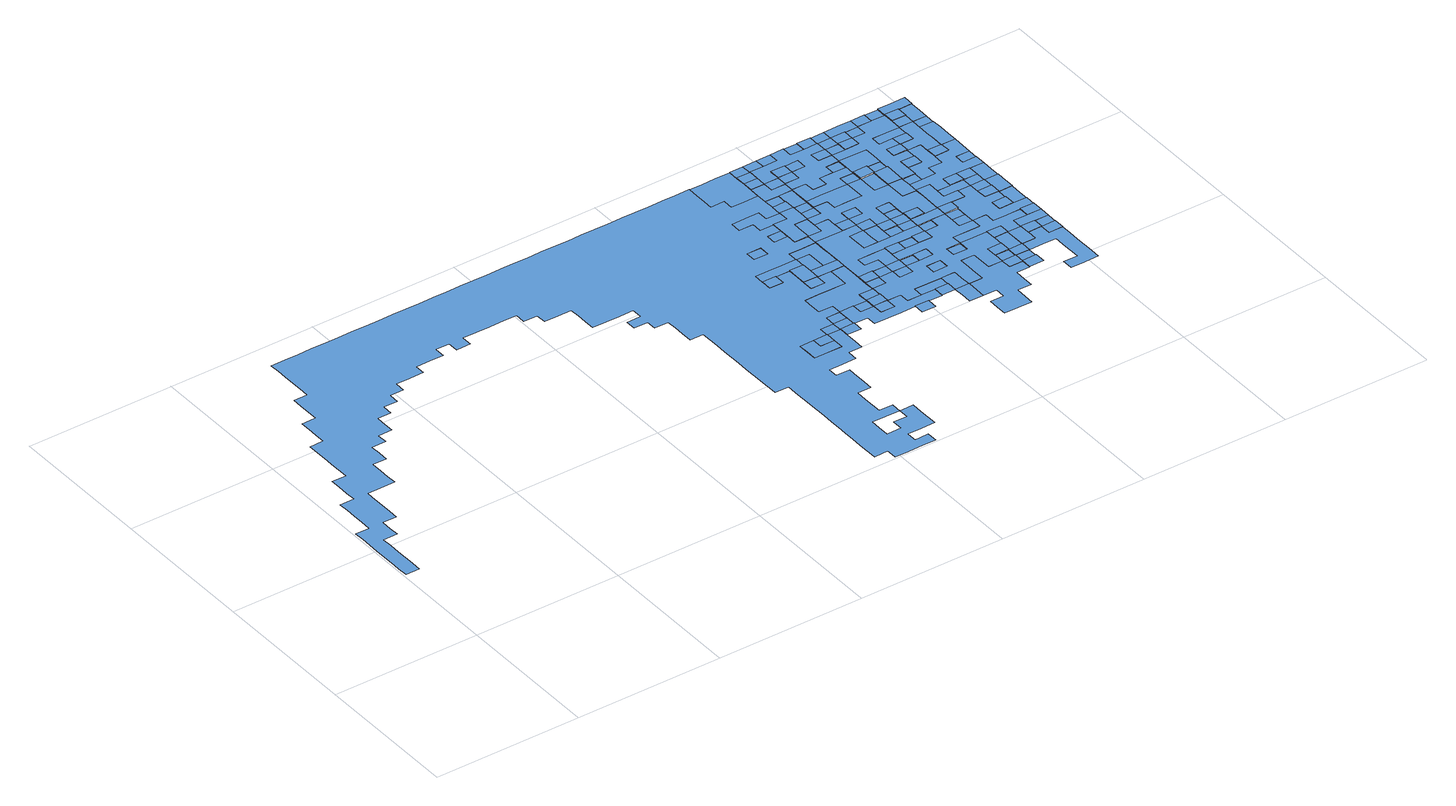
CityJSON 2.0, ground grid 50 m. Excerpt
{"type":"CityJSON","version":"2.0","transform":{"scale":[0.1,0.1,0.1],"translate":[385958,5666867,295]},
"CityObjects":{
"waterbody1":{"type":"WaterBody","attributes":{"Height":"295.1"},"geometry":[{"type":"MultiSurface","lod":"1","boundaries":[[[0,1,2,3,4,5,6,7,8,9,10,11,12,13,14,15,16,17,18,19,20,21,22,23,24,25,26,27,28,29,30,31,32,33,34,35,36,37,38,39,40,41,42,43,44,45,46,47,48,49,50,51,52,53,54,55,56,57,58,59,60,61,62,63,64,65,66,67,68,69,70,71,72,73,74,75,76,77,78,79,80,81,82,83,84,85,86,87,88,89,90,91,92,93,94,95,96,97,98,99,100,101,102,103,104,105,106,107,108,109,110,111,112,113,114,115,116,117,118,119,120,121,122,123,124,125,126,127,128,129,130,131,132,133,134,135,136,137,138,139,140,141,142,143,144,145,146,147,148,149,150,151,152,153,154,155,156,157,158,159,160,161,162,163,164,165,166,167,168,169,170,171,172,173,174,175,176,177,178,179,180,181,182,183,184,185,186,187,188,189,190,191,192,193,194,195,196,197,198,199,200,201,202,203,204,205,206,207,208,209,210,211,212,213,214,215,216,217,218,219,220,221,222,223,224,225,226,227,228,229,230,231,232,233,234,235,236,237,238,239,240,241,242,243,244,245],[246,247,248,249],[250,251,252,253,254,255,256,226],[257,258,259,260,261,262,245,263]]]}]},
"waterbody2":{"type":"WaterBody","attributes":{"Height":"295.2"},"geometry":[{"type":"MultiSurface","lod":"1","boundaries":[[[264,265,266,267,268,269,270,271]]]}]},
"waterbody3":{"type":"WaterBody","attributes":{"Height":"295.3"},"geometry":[{"type":"MultiSurface","lod":"1","boundaries":[[[272,273,274,275]]]}]},
"waterbody4":{"type":"WaterBody","attributes":{"Height":"295.0"},"geometry":[{"type":"MultiSurface","lod":"1","boundaries":[[[276,277,278,279]]]}]},
"waterbody5":{"type":"WaterBody","attributes":{"Height":"295.4"},"geometry":[{"type":"MultiSurface","lod":"1","boundaries":[[[280,281,282,283]]]}]},
"waterbody6":{"type":"WaterBody","attributes":{"Height":"295.1"},"geometry":[{"type":"MultiSurface","lod":"1","boundaries":[[[284,285,1,244]]]}]},
"waterbody7":{"type":"WaterBody","attributes":{"Height":"295.0"},"geometry":[{"type":"MultiSurface","lod":"1","boundaries":[[[286,287,279,288]]]}]},
"waterbody8":{"type":"WaterBody","attributes":{"Height":"295.3"},"geometry":[{"type":"MultiSurface","lod":"1","boundaries":[[[289,290,291,292]]]}]},
"waterbody9":{"type":"WaterBody","attributes":{"Height":"295.2"},"geometry":[{"type":"MultiSurface","lod":"1","boundaries":[[[293,294,295,296,297,298,299,300]]]}]},
"waterbody10":{"type":"WaterBody","attributes":{"Height":"295.1"},"geometry":[{"type":"MultiSurface","lod":"1","boundaries":[[[301,302,303,304]]]}]},
"waterbody11":{"type":"WaterBody","attributes":{"Height":"295.2"},"geometry":[{"type":"MultiSurface","lod":"1","boundaries":[[[305,306,307,308]]]}]},
"waterbody12":{"type":"WaterBody","attributes":{"Height":"295.0"},"geometry":[{"type":"MultiSurface","lod":"1","boundaries":[[[309,310,286,311,312,313,314,315,316,317,318,319,320,321,322,323,324,325]]]}]},
"waterbody13":{"type":"WaterBody","attributes":{"Height":"295.0"},"geometry":[{"type":"MultiSurface","lod":"1","boundaries":[[[326,327,328,329]]]}]},
"waterbody14":{"type":"WaterBody","attributes":{"Height":"295.4"},"geometry":[{"type":"MultiSurface","lod":"1","boundaries":[[[330,331,332,333,334,335]]]}]},
"waterbody15":{"type":"WaterBody","attributes":{"Height":"295.3"},"geometry":[{"type":"MultiSurface","lod":"1","boundaries":[[[336,337,338,339]]]}]},
"waterbody16":{"type":"WaterBody","attributes":{"Height":"295.4"},"geometry":[{"type":"MultiSurface","lod":"1","boundaries":[[[340,341,342,343]]]}]},
"waterbody17":{"type":"WaterBody","attributes":{"Height":"295.2"},"geometry":[{"type":"MultiSurface","lod":"1","boundaries":[[[344,345,346,347]]]}]},
"waterbody18":{"type":"WaterBody","attributes":{"Height":"295.2"},"geometry":[{"type":"MultiSurface","lod":"1","boundaries":[[[348,349,350,351,352,353,354,355,356,357,358,359,360,361,362,363,364,365,366,367]]]}]},
"waterbody19":{"type":"WaterBody","attributes":{"Height":"295.1"},"geometry":[{"type":"MultiSurface","lod":"1","boundaries":[[[368,369,370,371,26,372]]]}]},
"waterbody20":{"type":"WaterBody","attributes":{"Height":"295.2"},"geometry":[{"type":"MultiSurface","lod":"1","boundaries":[[[373,374,375,376,305,377]]]}]},
"waterbody21":{"type":"WaterBody","attributes":{"Height":"295.0"},"geometry":[{"type":"MultiSurface","lod":"1","boundaries":[[[378,379,380,381,382,383,384,385,386,387]]]}]},
"waterbody22":{"type":"WaterBody","attributes":{"Height":"295.4"},"geometry":[{"type":"MultiSurface","lod":"1","boundaries":[[[388,389,390,391]]]}]},
"waterbody23":{"type":"WaterBody","attributes":{"Height":"295.2"},"geometry":[{"type":"MultiSurface","lod":"1","boundaries":[[[392,393,394,344]]]}]},
"waterbody24":{"type":"WaterBody","attributes":{"Height":"295.0"},"geometry":[{"type":"MultiSurface","lod":"1","boundaries":[[[395,396,397,398]]]}]},
"waterbody25":{"type":"WaterBody","attributes":{"Height":"295.4"},"geometry":[{"type":"MultiSurface","lod":"1","boundaries":[[[399,400,401,402]]]}]},
"waterbody26":{"type":"WaterBody","attributes":{"Height":"295.2"},"geometry":[{"type":"MultiSurface","lod":"1","boundaries":[[[403,404,405,406,407,408,409,410,411,412]]]}]},
"waterbody27":{"type":"WaterBody","attributes":{"Height":"295.2"},"geometry":[{"type":"MultiSurface","lod":"1","boundaries":[[[413,414,415,393]]]}]},
"waterbody28":{"type":"WaterBody","attributes":{"Height":"295.3"},"geometry":[{"type":"MultiSurface","lod":"1","boundaries":[[[416,417,418,419,420,421,422,423,424,425,426,427]]]}]},
"waterbody29":{"type":"WaterBody","attributes":{"Height":"295.1"},"geometry":[{"type":"MultiSurface","lod":"1","boundaries":[[[428,429,430,431,432,433]]]}]},
"waterbody30":{"type":"WaterBody","attributes":{"Height":"295.0"},"geometry":[{"type":"MultiSurface","lod":"1","boundaries":[[[434,435,436,437,438,439,440,441,442,443,444,445,446,447]]]}]},
"waterbody31":{"type":"WaterBody","attributes":{"Height":"295.2"},"geometry":[{"type":"MultiSurface","lod":"1","boundaries":[[[448,449,413,450]]]}]},
"waterbody32":{"type":"WaterBody","attributes":{"Height":"295.2"},"geometry":[{"type":"MultiSurface","lod":"1","boundaries":[[[414,451,452,453,454,455,456,457]]]}]},
"waterbody33":{"type":"WaterBody","attributes":{"Height":"295.1"},"geometry":[{"type":"MultiSurface","lod":"1","boundaries":[[[458,459,460,461,462,30]]]}]},
"waterbody34":{"type":"WaterBody","attributes":{"Height":"295.3"},"geometry":[{"type":"MultiSurface","lod":"1","boundaries":[[[463,464,465,466]]]}]},
"waterbody35":{"type":"WaterBody","attributes":{"Height":"295.3"},"geometry":[{"type":"MultiSurface","lod":"1","boundaries":[[[467,468,469,470]]]}]},
"waterbody36":{"type":"WaterBody","attributes":{"Height":"295.2"},"geometry":[{"type":"MultiSurface","lod":"1","boundaries":[[[471,472,473,474,475,476,477,478]]]}]},
"waterbody37":{"type":"WaterBody","attributes":{"Height":"295.3"},"geometry":[{"type":"MultiSurface","lod":"1","boundaries":[[[479,480,481,482,483,463]]]}]},
"waterbody38":{"type":"WaterBody","attributes":{"Height":"295.2"},"geometry":[{"type":"MultiSurface","lod":"1","boundaries":[[[484,485,486,406]]]}]},
"waterbody39":{"type":"WaterBody","attributes":{"Height":"295.0"},"geometry":[{"type":"MultiSurface","lod":"1","boundaries":[[[487,488,489,490]]]}]},
"waterbody40":{"type":"WaterBody","attributes":{"Height":"295.4"},"geometry":[{"type":"MultiSurface","lod":"1","boundaries":[[[491,492,493,494,495,496]]]}]},
"waterbody41":{"type":"WaterBody","attributes":{"Height":"295.0"},"geometry":[{"type":"MultiSurface","lod":"1","boundaries":[[[497,498,499,500]]]}]},
"waterbody42":{"type":"WaterBody","attributes":{"Height":"295.2"},"geometry":[{"type":"MultiSurface","lod":"1","boundaries":[[[501,502,503,504,505,506]]]}]},
"waterbody43":{"type":"WaterBody","attributes":{"Height":"295.1"},"geometry":[{"type":"MultiSurface","lod":"1","boundaries":[[[507,508,509,460]]]}]},
"waterbody44":{"type":"WaterBody","attributes":{"Height":"295.3"},"geometry":[{"type":"MultiSurface","lod":"1","boundaries":[[[510,511,512,513,514,515,516,517,518,519,467,520,521,522,523,524,525,526,527,528,529,530,531,532,533,534,535,536]]]}]},
"waterbody45":{"type":"WaterBody","attributes":{"Height":"295.0"},"geometry":[{"type":"MultiSurface","lod":"1","boundaries":[[[537,538,539,540]]]}]},
"waterbody46":{"type":"WaterBody","attributes":{"Height":"295.4"},"geometry":[{"type":"MultiSurface","lod":"1","boundaries":[[[541,542,543,544]]]}]},
"waterbody47":{"type":"WaterBody","attributes":{"Height":"295.3"},"geometry":[{"type":"MultiSurface","lod":"1","boundaries":[[[545,546,547,548]]]}]},
"waterbody48":{"type":"WaterBody","attributes":{"Height":"295.4"},"geometry":[{"type":"MultiSurface","lod":"1","boundaries":[[[549,550,551,552]]]}]},
"waterbody49":{"type":"WaterBody","attributes":{"Height":"295.2"},"geometry":[{"type":"MultiSurface","lod":"1","boundaries":[[[553,554,555,556]]]}]},
"waterbody50":{"type":"WaterBody","attributes":{"Height":"295.2"},"geometry":[{"type":"MultiSurface","lod":"1","boundaries":[[[557,558,559,560,561,562,563,564]]]}]},
"waterbody51":{"type":"WaterBody","attributes":{"Height":"295.2"},"geometry":[{"type":"MultiSurface","lod":"1","boundaries":[[[565,566,567,568]]]}]},
"waterbody52":{"type":"WaterBody","attributes":{"Height":"295.1"},"geometry":[{"type":"MultiSurface","lod":"1","boundaries":[[[569,570,571,572,573,574]]]}]},
"waterbody53":{"type":"WaterBody","attributes":{"Height":"295.3"},"geometry":[{"type":"MultiSurface","lod":"1","boundaries":[[[575,576,577,578,579,580,581,582,583,527,584,585,586,587,470,588,589,590,591,469,592,593,468,594,595,596,597,339,598,599,600,601,602,603,604,605,483,606,607,608,609,610,611,612,613,614,615,616,617,618,619,620],[621,622,623,624],[625,626,627,620]]]}]},
"waterbody54":{"type":"WaterBody","attributes":{"Height":"295.1"},"geometry":[{"type":"MultiSurface","lod":"1","boundaries":[[[628,629,630,631]]]}]},
"waterbody55":{"type":"WaterBody","attributes":{"Height":"295.2"},"geometry":[{"type":"MultiSurface","lod":"1","boundaries":[[[632,633,634,635,636,637]]]}]},
"waterbody56":{"type":"WaterBody","attributes":{"Height":"295.2"},"geometry":[{"type":"MultiSurface","lod":"1","boundaries":[[[638,639,640,641]]]}]},
"waterbody57":{"type":"WaterBody","attributes":{"Height":"295.3"},"geometry":[{"type":"MultiSurface","lod":"1","boundaries":[[[642,643,545,644]]]}]},
"waterbody58":{"type":"WaterBody","attributes":{"Height":"295.4"},"geometry":[{"type":"MultiSurface","lod":"1","boundaries":[[[645,646,552,494]]]}]},
"waterbody59":{"type":"WaterBody","attributes":{"Height":"295.2"},"geometry":[{"type":"MultiSurface","lod":"1","boundaries":[[[647,648,649,650]]]}]},
"waterbody60":{"type":"WaterBody","attributes":{"Height":"295.4"},"geometry":[{"type":"MultiSurface","lod":"1","boundaries":[[[651,652,653,549]]]}]},
"waterbody61":{"type":"WaterBody","attributes":{"Height":"295.1"},"geometry":[{"type":"MultiSurface","lod":"1","boundaries":[[[654,655,656,657]]]}]},
"waterbody62":{"type":"WaterBody","attributes":{"Height":"295.2"},"geometry":[{"type":"MultiSurface","lod":"1","boundaries":[[[658,659,660,568]]]}]},
"waterbody63":{"type":"WaterBody","attributes":{"Height":"295.2"},"geometry":[{"type":"MultiSurface","lod":"1","boundaries":[[[661,662,663,664,665,666,667,668,669,670,671,672,673,674,675,676,677,678,679,680,681,682,683,501,684,685]]]}]},
"waterbody64":{"type":"WaterBody","attributes":{"Height":"295.4"},"geometry":[{"type":"MultiSurface","lod":"1","boundaries":[[[686,687,645,688]]]}]},
"waterbody65":{"type":"WaterBody","attributes":{"Height":"295.5"},"geometry":[{"type":"MultiSurface","lod":"1","boundaries":[[[689,690,691,692]]]}]},
"waterbody66":{"type":"WaterBody","attributes":{"Height":"295.4"},"geometry":[{"type":"MultiSurface","lod":"1","boundaries":[[[693,694,695,696,697,698,699,700,701,702]]]}]},
"waterbody67":{"type":"WaterBody","attributes":{"Height":"295.4"},"geometry":[{"type":"MultiSurface","lod":"1","boundaries":[[[703,704,705,706]]]}]},
"waterbody68":{"type":"WaterBody","attributes":{"Height":"295.6"},"geometry":[{"type":"MultiSurface","lod":"1","boundaries":[[[707,708,709,710]]]}]},
"waterbody69":{"type":"WaterBody","attributes":{"Height":"295.3"},"geometry":[{"type":"MultiSurface","lod":"1","boundaries":[[[711,712,713,714,715,716,717,718,719,720,721,722,723,724,725,726,727,728,729,730,427,731,732,733,734,536,735,736,737,738,739,740,741,742],[743,744,745,734]]]}]},
"waterbody70":{"type":"WaterBody","attributes":{"Height":"295.1"},"geometry":[{"type":"MultiSurface","lod":"1","boundaries":[[[746,747,748,749]]]}]},
"waterbody71":{"type":"WaterBody","attributes":{"Height":"295.2"},"geometry":[{"type":"MultiSurface","lod":"1","boundaries":[[[750,751,752,753]]]}]},
"waterbody72":{"type":"WaterBody","attributes":{"Height":"295.3"},"geometry":[{"type":"MultiSurface","lod":"1","boundaries":[[[754,755,756,757]]]}]},
"waterbody73":{"type":"WaterBody","attributes":{"Height":"295.3"},"geometry":[{"type":"MultiSurface","lod":"1","boundaries":[[[737,758,759,742]]]}]},
"waterbody74":{"type":"WaterBody","attributes":{"Height":"295.3"},"geometry":[{"type":"MultiSurface","lod":"1","boundaries":[[[760,761,762,763,764,765,766,767,768,769,770,771,772,723]]]}]},
"waterbody75":{"type":"WaterBody","attributes":{"Height":"295.1"},"geometry":[{"type":"MultiSurface","lod":"1","boundaries":[[[773,774,775,776]]]}]},
"waterbody76":{"type":"WaterBody","attributes":{"Height":"295.4"},"geometry":[{"type":"MultiSurface","lod":"1","boundaries":[[[777,778,779,780,781,782,783,784,785,786,787,788,789,790,791,792,793,794,795,796,797,798,799,800,801,802,803,804,805,806]]]}]},
"waterbody77":{"type":"WaterBody","attributes":{"Height":"295.5"},"geometry":[{"type":"MultiSurface","lod":"1","boundaries":[[[807,808,809,692]]]}]},
"waterbody78":{"type":"WaterBody","attributes":{"Height":"295.2"},"geometry":[{"type":"MultiSurface","lod":"1","boundaries":[[[810,811,812,813]]]}]},
"waterbody79":{"type":"WaterBody","attributes":{"Height":"295.0"},"geometry":[{"type":"MultiSurface","lod":"1","boundaries":[[[814,815,816,817]]]}]},
"waterbody80":{"type":"WaterBody","attributes":{"Height":"295.3"},"geometry":[{"type":"MultiSurface","lod":"1","boundaries":[[[613,818,819,820]]]}]},
"waterbody81":{"type":"WaterBody","attributes":{"Height":"295.6"},"geometry":[{"type":"MultiSurface","lod":"1","boundaries":[[[821,822,823,824]]]}]},
"waterbody82":{"type":"WaterBody","attributes":{"Height":"295.1"},"geometry":[{"type":"MultiSurface","lod":"1","boundaries":[[[825,826,827,828]]]}]},
"waterbody83":{"type":"WaterBody","attributes":{"Height":"295.4"},"geometry":[{"type":"MultiSurface","lod":"1","boundaries":[[[829,830,831,832]]]}]},
"waterbody84":{"type":"WaterBody","attributes":{"Height":"295.4"},"geometry":[{"type":"MultiSurface","lod":"1","boundaries":[[[833,834,835,836,837,838]]]}]},
"waterbody85":{"type":"WaterBody","attributes":{"Height":"295.2"},"geometry":[{"type":"MultiSurface","lod":"1","boundaries":[[[839,840,841,842]]]}]},
"waterbody86":{"type":"WaterBody","attributes":{"Height":"295.5"},"geometry":[{"type":"MultiSurface","lod":"1","boundaries":[[[843,844,845,846]]]}]},
"waterbody87":{"type":"WaterBody","attributes":{"Height":"295.2"},"geometry":[{"type":"MultiSurface","lod":"1","boundaries":[[[847,674,848,849]]]}]},
"waterbody88":{"type":"WaterBody","attributes":{"Height":"295.2"},"geometry":[{"type":"MultiSurface","lod":"1","boundaries":[[[850,851,852,853]]]}]},
"waterbody89":{"type":"WaterBody","attributes":{"Height":"295.1"},"geometry":[{"type":"MultiSurface","lod":"1","boundaries":[[[854,855,856,857]]]}]},
"waterbody90":{"type":"WaterBody","attributes":{"Height":"295.3"},"geometry":[{"type":"MultiSurface","lod":"1","boundaries":[[[858,859,820,860]]]}]},
"waterbody91":{"type":"WaterBody","attributes":{"Height":"295.2"},"geometry":[{"type":"MultiSurface","lod":"1","boundaries":[[[839,861,862,863,864,865]]]}]},
"waterbody92":{"type":"WaterBody","attributes":{"Height":"295.2"},"geometry":[{"type":"MultiSurface","lod":"1","boundaries":[[[866,867,868,869]]]}]},
"waterbody93":{"type":"WaterBody","attributes":{"Height":"295.2"},"geometry":[{"type":"MultiSurface","lod":"1","boundaries":[[[870,871,872,873,874,875]]]}]},
"waterbody94":{"type":"WaterBody","attributes":{"Height":"295.5"},"geometry":[{"type":"MultiSurface","lod":"1","boundaries":[[[876,877,878,879]]]}]},
"waterbody95":{"type":"WaterBody","attributes":{"Height":"295.7"},"geometry":[{"type":"MultiSurface","lod":"1","boundaries":[[[880,881,882,883]]]}]},
"waterbody96":{"type":"WaterBody","attributes":{"Height":"295.1"},"geometry":[{"type":"MultiSurface","lod":"1","boundaries":[[[884,885,886,887]]]}]},
"waterbody97":{"type":"WaterBody","attributes":{"Height":"295.4"},"geometry":[{"type":"MultiSurface","lod":"1","boundaries":[[[888,889,890,891]]]}]},
"waterbody98":{"type":"WaterBody","attributes":{"Height":"295.4"},"geometry":[{"type":"MultiSurface","lod":"1","boundaries":[[[892,893,894,895,896,897]]]}]},
"waterbody99":{"type":"WaterBody","attributes":{"Height":"295.6"},"geometry":[{"type":"MultiSurface","lod":"1","boundaries":[[[898,899,900,901]]]}]},
"waterbody100":{"type":"WaterBody","attributes":{"Height":"295.3"},"geometry":[{"type":"MultiSurface","lod":"1","boundaries":[[[902,903,904,905]]]}]},
"waterbody101":{"type":"WaterBody","attributes":{"Height":"295.2"},"geometry":[{"type":"MultiSurface","lod":"1","boundaries":[[[906,907,908,909,910,911,912,871,913,914,915,916,917,918,919,866]]]}]},
"waterbody102":{"type":"WaterBody","attributes":{"Height":"295.6"},"geometry":[{"type":"MultiSurface","lod":"1","boundaries":[[[920,921,922,923,924,925]]]}]},
"waterbody103":{"type":"WaterBody","attributes":{"Height":"295.3"},"geometry":[{"type":"MultiSurface","lod":"1","boundaries":[[[926,927,928,929,930,858]]]}]},
"waterbody104":{"type":"WaterBody","attributes":{"Height":"295.4"},"geometry":[{"type":"MultiSurface","lod":"1","boundaries":[[[931,932,933,934,935,936,777,937]]]}]},
"waterbody105":{"type":"WaterBody","attributes":{"Height":"295.2"},"geometry":[{"type":"MultiSurface","lod":"1","boundaries":[[[938,939,940,941]]]}]},
"waterbody106":{"type":"WaterBody","attributes":{"Height":"295.2"},"geometry":[{"type":"MultiSurface","lod":"1","boundaries":[[[942,943,944,865]]]}]},
"waterbody107":{"type":"WaterBody","attributes":{"Height":"295.3"},"geometry":[{"type":"MultiSurface","lod":"1","boundaries":[[[902,945,946,947]]]}]},
"waterbody108":{"type":"WaterBody","attributes":{"Height":"295.2"},"geometry":[{"type":"MultiSurface","lod":"1","boundaries":[[[948,949,950,951,952,953,954,955,956,957,958,959,960,961,962,963,964,965,875,849]]]}]},
"waterbody109":{"type":"WaterBody","attributes":{"Height":"295.5"},"geometry":[{"type":"MultiSurface","lod":"1","boundaries":[[[966,967,968,969,970,971,972,973,974,975]]]}]},
"waterbody110":{"type":"WaterBody","attributes":{"Height":"295.2"},"geometry":[{"type":"MultiSurface","lod":"1","boundaries":[[[976,977,978,979]]]}]},
"waterbody111":{"type":"WaterBody","attributes":{"Height":"295.1"},"geometry":[{"type":"MultiSurface","lod":"1","boundaries":[[[980,981,982,983]]]}]},
"waterbody112":{"type":"WaterBody","attributes":{"Height":"295.5"},"geometry":[{"type":"MultiSurface","lod":"1","boundaries":[[[984,985,986,987]]]}]},
"waterbody113":{"type":"WaterBody","attributes":{"Height":"295.4"},"geometry":[{"type":"MultiSurface","lod":"1","boundaries":[[[988,989,990,991]]]}]},
"waterbody114":{"type":"WaterBody","attributes":{"Height":"295.4"},"geometry":[{"type":"MultiSurface","lod":"1","boundaries":[[[992,993,994,995]]]}]},
"waterbody115":{"type":"WaterBody","attributes":{"Height":"295.2"},"geometry":[{"type":"MultiSurface","lod":"1","boundaries":[[[996,997,998,999,1000,1001]]]}]},
"waterbody116":{"type":"WaterBody","attributes":{"Height":"295.3"},"geometry":[{"type":"MultiSurface","lod":"1","boundaries":[[[1002,1003,1004,1005,1006,1007,1008,1009,1010,1011,1012,1013,1014,1015,1016,1017,1018,1019,1020,1021,1022,1023,1024,1025,1026,1027,1028,1029,1030,1031]]]}]},
"waterbody117":{"type":"WaterBody","attributes":{"Height":"295.3"},"geometry":[{"type":"MultiSurface","lod":"1","boundaries":[[[1032,1033,1034,1035,1036,1037,1038,1039,578,1040,1041,1042,1043,1044,1045,1046,1047,1048,1049,1050]]]}]},
"waterbody118":{"type":"WaterBody","attributes":{"Height":"295.3"},"geometry":[{"type":"MultiSurface","lod":"1","boundaries":[[[1051,1052,1053,1054,928,1055]]]}]},
"waterbody119":{"type":"WaterBody","attributes":{"Height":"295.3"},"geometry":[{"type":"MultiSurface","lod":"1","boundaries":[[[1056,1057,1058,1059]]]}]},
"waterbody120":{"type":"WaterBody","attributes":{"Height":"295.4"},"geometry":[{"type":"MultiSurface","lod":"1","boundaries":[[[1060,1061,1062,1063]]]}]},
"waterbody121":{"type":"WaterBody","attributes":{"Height":"295.5"},"geometry":[{"type":"MultiSurface","lod":"1","boundaries":[[[1064,1065,1066,1067]]]}]},
"waterbody122":{"type":"WaterBody","attributes":{"Height":"295.3"},"geometry":[{"type":"MultiSurface","lod":"1","boundaries":[[[1068,1069,1070,947,1071,1005]]]}]},
"waterbody123":{"type":"WaterBody","attributes":{"Height":"295.5"},"geometry":[{"type":"MultiSurface","lod":"1","boundaries":[[[1072,1073,1074,1075]]]}]},
"waterbody124":{"type":"WaterBody","attributes":{"Height":"295.2"},"geometry":[{"type":"MultiSurface","lod":"1","boundaries":[[[1076,1077,1078,963]]]}]},
"waterbody125":{"type":"WaterBody","attributes":{"Height":"295.2"},"geometry":[{"type":"MultiSurface","lod":"1","boundaries":[[[1079,1080,1081,1082]]]}]},
"waterbody126":{"type":"WaterBody","attributes":{"Height":"295.2"},"geometry":[{"type":"MultiSurface","lod":"1","boundaries":[[[1083,1084,1085,1086,1087,1088,1089,1090,1091,1092,1093,1094]]]}]},
"waterbody127":{"type":"WaterBody","attributes":{"Height":"295.5"},"geometry":[{"type":"MultiSurface","lod":"1","boundaries":[[[1095,1096,1097,1098]]]}]},
"waterbody128":{"type":"WaterBody","attributes":{"Height":"295.5"},"geometry":[{"type":"MultiSurface","lod":"1","boundaries":[[[1099,1100,1101,1102]]]}]},
"waterbody129":{"type":"WaterBody","attributes":{"Height":"295.3"},"geometry":[{"type":"MultiSurface","lod":"1","boundaries":[[[1103,1104,1105,1106,1107,1108,1109,1110,1111,1112,1113,1114,1115,1116,1117,1118,1119,1120,1121,1122,1123,716]]]}]},
"waterbody130":{"type":"WaterBody","attributes":{"Height":"295.4"},"geometry":[{"type":"MultiSurface","lod":"1","boundaries":[[[1124,1125,1126,1127]]]}]},
"waterbody131":{"type":"WaterBody","attributes":{"Height":"295.4"},"geometry":[{"type":"MultiSurface","lod":"1","boundaries":[[[1128,1129,1130,1131]]]}]},
"waterbody132":{"type":"WaterBody","attributes":{"Height":"295.3"},"geometry":[{"type":"MultiSurface","lod":"1","boundaries":[[[1132,1133,1134,1034]]]}]},
"waterbody133":{"type":"WaterBody","attributes":{"Height":"295.4"},"geometry":[{"type":"MultiSurface","lod":"1","boundaries":[[[1135,1136,1137,1138]]]}]},
"waterbody134":{"type":"WaterBody","attributes":{"Height":"295.2"},"geometry":[{"type":"MultiSurface","lod":"1","boundaries":[[[1139,1140,1141,1142,1143,1144]]]}]},
"waterbody135":{"type":"WaterBody","attributes":{"Height":"295.2"},"geometry":[{"type":"MultiSurface","lod":"1","boundaries":[[[1145,1146,1147,1148,1149,1150]]]}]},
"waterbody136":{"type":"WaterBody","attributes":{"Height":"295.4"},"geometry":[{"type":"MultiSurface","lod":"1","boundaries":[[[1151,1152,1153,1154]]]}]},
"waterbody137":{"type":"WaterBody","attributes":{"Height":"295.3"},"geometry":[{"type":"MultiSurface","lod":"1","boundaries":[[[1155,1156,1157,1132,1158,1050]]]}]},
"waterbody138":{"type":"WaterBody","attributes":{"Height":"295.4"},"geometry":[{"type":"MultiSurface","lod":"1","boundaries":[[[1159,1160,1161,1162]]]}]},
"waterbody139":{"type":"WaterBody","attributes":{"Height":"295.5"},"geometry":[{"type":"MultiSurface","lod":"1","boundaries":[[[1163,1164,1165,1166]]]}]},
"waterbody140":{"type":"WaterBody","attributes":{"Height":"295.2"},"geometry":[{"type":"MultiSurface","lod":"1","boundaries":[[[1167,1168,1169,1170,1171,1172]]]}]},
"waterbody141":{"type":"WaterBody","attributes":{"Height":"295.3"},"geometry":[{"type":"MultiSurface","lod":"1","boundaries":[[[1173,1174,1026,1023,1175,1176,1116,1177,1178,1179,1180,1031]]]}]},
"waterbody142":{"type":"WaterBody","attributes":{"Height":"295.2"},"geometry":[{"type":"MultiSurface","lod":"1","boundaries":[[[1181,1182,1183,1184]]]}]},
"waterbody143":{"type":"WaterBody","attributes":{"Height":"295.2"},"geometry":[{"type":"MultiSurface","lod":"1","boundaries":[[[1185,1186,1187,1188]]]}]},
"waterbody144":{"type":"WaterBody","attributes":{"Height":"295.4"},"geometry":[{"type":"MultiSurface","lod":"1","boundaries":[[[1189,1190,1191,1192]]]}]},
"waterbody145":{"type":"WaterBody","attributes":{"Height":"295.6"},"geometry":[{"type":"MultiSurface","lod":"1","boundaries":[[[1193,1194,1195,1196]]]}]},
"waterbody146":{"type":"WaterBody","attributes":{"Height":"295.4"},"geometry":[{"type":"MultiSurface","lod":"1","boundaries":[[[1197,1198,1199,1200,1201,1202,1203,1204]]]}]},
"waterbody147":{"type":"WaterBody","attributes":{"Height":"295.2"},"geometry":[{"type":"MultiSurface","lod":"1","boundaries":[[[1205,1206,1207,1208]]]}]},
"waterbody148":{"type":"WaterBody","attributes":{"Height":"295.5"},"geometry":[{"type":"MultiSurface","lod":"1","boundaries":[[[1209,1210,1211,1212,1213,1214]]]}]},
"waterbody149":{"type":"WaterBody","attributes":{"Height":"295.3"},"geometry":[{"type":"MultiSurface","lod":"1","boundaries":[[[1215,1216,1217,1218,1219,1180]]]}]}
},
"vertices":[
[1675,638,1],[1722,638,1],[1722,674,1],[1770,674,1],[1770,709,1],[1722,709,1],[1722,744,1],[1722,779,1],[1770,779,1],[1818,779,1],[1865,779,1],[1865,814,1],[1865,850,1],[1818,850,1],[1818,814,1],[1770,814,1],[1770,850,1],[1770,885,1],[1770,920,1],[1722,920,1],[1722,885,1],[1675,885,1],[1675,920,1],[1675,955,1],[1722,955,1],[1770,955,1],[1818,955,1],[1818,990,1],[1865,990,1],[1913,990,1],[1913,1026,1],[1865,1026,1],[1865,1061,1],[1818,1061,1],[1818,1096,1],[1865,1096,1],[1865,1131,1],[1818,1131,1],[1818,1166,1],[1770,1166,1],[1770,1202,1],[1818,1202,1],[1865,1202,1],[1865,1166,1],[1913,1166,1],[1913,1202,1],[1913,1237,1],[1913,1272,1],[1865,1272,1],[1818,1272,1],[1818,1307,1],[1770,1307,1],[1770,1342,1],[1770,1378,1],[1770,1413,1],[1722,1413,1],[1675,1413,1],[1627,1413,1],[1580,1413,1],[1532,1413,1],[1484,1413,1],[1437,1413,1],[1389,1413,1],[1342,1413,1],[1294,1413,1],[1246,1413,1],[1199,1413,1],[1151,1413,1],[1104,1413,1],[1056,1413,1],[1008,1413,1],[961,1413,1],[913,1413,1],[866,1413,1],[818,1413,1],[770,1413,1],[723,1413,1],[675,1413,1],[628,1413,1],[580,1413,1],[532,1413,1],[485,1413,1],[437,1413,1],[390,1413,1],[342,1413,1],[294,1413,1],[294,1378,1],[294,1342,1],[294,1307,1],[294,1272,1],[294,1237,1],[247,1237,1],[247,1202,1],[247,1166,1],[247,1131,1],[199,1131,1],[199,1096,1],[199,1061,1],[199,1026,1],[152,1026,1],[152,990,1],[152,955,1],[152,920,1],[152,885,1],[152,850,1],[104,850,1],[104,814,1],[104,779,1],[104,744,1],[56,744,1],[56,709,1],[56,674,1],[56,638,1],[56,603,1],[9,603,1],[9,568,1],[9,533,1],[9,498,1],[9,462,1],[9,427,1],[9,392,1],[9,357,1],[56,357,1],[56,392,1],[56,427,1],[56,462,1],[56,498,1],[56,533,1],[104,533,1],[104,568,1],[104,603,1],[152,603,1],[152,638,1],[152,674,1],[152,709,1],[152,744,1],[199,744,1],[247,744,1],[247,779,1],[247,814,1],[247,850,1],[294,850,1],[294,885,1],[294,920,1],[342,920,1],[342,955,1],[390,955,1],[390,990,1],[390,1026,1],[437,1026,1],[437,1061,1],[485,1061,1],[485,1096,1],[532,1096,1],[532,1131,1],[580,1131,1],[628,1131,1],[628,1166,1],[675,1166,1],[723,1166,1],[723,1202,1],[770,1202,1],[770,1166,1],[818,1166,1],[818,1202,1],[866,1202,1],[913,1202,1],[961,1202,1],[1008,1202,1],[1008,1166,1],[1056,1166,1],[1056,1131,1],[1104,1131,1],[1151,1131,1],[1151,1096,1],[1151,1061,1],[1151,1026,1],[1199,1026,1],[1246,1026,1],[1294,1026,1],[1294,990,1],[1246,990,1],[1246,955,1],[1294,955,1],[1294,920,1],[1342,920,1],[1342,885,1],[1342,850,1],[1342,814,1],[1389,814,1],[1389,779,1],[1389,744,1],[1389,709,1],[1389,674,1],[1389,638,1],[1389,603,1],[1389,568,1],[1389,533,1],[1389,498,1],[1389,462,1],[1437,462,1],[1437,427,1],[1437,392,1],[1437,357,1],[1437,322,1],[1437,286,1],[1437,251,1],[1437,216,1],[1437,181,1],[1437,146,1],[1437,110,1],[1437,75,1],[1437,40,1],[1484,40,1],[1484,5,1],[1532,5,1],[1580,5,1],[1627,5,1],[1627,40,1],[1580,40,1],[1580,75,1],[1627,75,1],[1675,75,1],[1675,110,1],[1675,146,1],[1675,181,1],[1627,181,1],[1627,216,1],[1580,216,1],[1580,251,1],[1580,286,1],[1580,322,1],[1627,322,1],[1627,357,1],[1627,392,1],[1627,427,1],[1580,427,1],[1580,462,1],[1627,462,1],[1675,462,1],[1675,498,1],[1722,498,1],[1722,533,1],[1722,568,1],[1722,603,1],[1675,603,1],[1770,1061,1],[1770,1026,1],[1722,1026,1],[1722,1061,1],[1627,146,1],[1580,146,1],[1580,110,1],[1532,110,1],[1532,146,1],[1532,181,1],[1580,181,1],[1675,533,1],[1627,533,1],[1580,533,1],[1580,568,1],[1580,603,1],[1627,603,1],[1675,568,1],
[1580,533,2],[1627,533,2],[1675,533,2],[1675,568,2],[1627,568,2],[1627,603,2],[1580,603,2],[1580,568,2],
[1675,568,3],[1675,603,3],[1627,603,3],[1627,568,3],
[1675,638,0],[1675,603,0],[1722,603,0],[1722,638,0],
[1770,568,4],[1770,603,4],[1722,603,4],[1722,568,4],
[1770,603,1],[1770,638,1],
[1770,674,0],[1722,674,0],[1770,638,0],
[1722,885,3],[1722,920,3],[1675,920,3],[1675,885,3],
[1770,920,2],[1818,920,2],[1818,955,2],[1770,955,2],[1722,955,2],[1675,955,2],[1675,920,2],[1722,920,2],
[1865,638,1],[1865,674,1],[1818,674,1],[1818,638,1],
[1818,850,2],[1770,850,2],[1770,814,2],[1818,814,2],
[1722,709,0],[1770,709,0],[1818,674,0],[1865,674,0],[1865,709,0],[1913,709,0],[1913,744,0],[1913,779,0],[1913,814,0],[1913,850,0],[1865,850,0],[1865,814,0],[1865,779,0],[1818,779,0],[1770,779,0],[1722,779,0],[1722,744,0],
[1770,1026,0],[1770,1061,0],[1722,1061,0],[1722,1026,0],
[1770,850,4],[1818,850,4],[1818,885,4],[1818,920,4],[1770,920,4],[1770,885,4],
[1865,638,3],[1865,603,3],[1913,603,3],[1913,638,3],
[1913,638,4],[1913,674,4],[1865,674,4],[1865,638,4],
[1913,709,2],[1865,709,2],[1865,674,2],[1913,674,2],
[2056,603,2],[2008,603,2],[1960,603,2],[1960,638,2],[1913,638,2],[1913,603,2],[1865,603,2],[1865,638,2],[1818,638,2],[1818,674,2],[1770,674,2],[1770,638,2],[1770,603,2],[1818,603,2],[1818,568,2],[1865,568,2],[1913,568,2],[1960,568,2],[2008,568,2],[2056,568,2],
[1818,885,1],[1865,885,1],[1865,920,1],[1865,955,1],[1818,920,1],
[1913,850,2],[1913,885,2],[1865,885,2],[1818,885,2],[1865,850,2],
[1865,885,0],[1913,885,0],[1913,920,0],[1913,955,0],[1913,990,0],[1865,990,0],[1818,990,0],[1818,955,0],[1865,955,0],[1865,920,0],
[2008,533,4],[2008,568,4],[1960,568,4],[1960,533,4],
[1960,709,2],[1960,744,2],[1913,744,2],
[1865,1061,0],[1865,1096,0],[1818,1096,0],[1818,1061,0],
[1960,744,4],[1960,779,4],[1913,779,4],[1913,744,4],
[1818,1131,2],[1865,1131,2],[1913,1131,2],[1913,1166,2],[1865,1166,2],[1865,1202,2],[1818,1202,2],[1770,1202,2],[1770,1166,2],[1818,1166,2],
[2008,744,2],[2008,779,2],[1960,779,2],
[1960,1131,3],[1960,1166,3],[1913,1166,3],[1913,1131,3],[1865,1131,3],[1865,1096,3],[1865,1061,3],[1865,1026,3],[1913,1026,3],[1913,1061,3],[1913,1096,3],[1960,1096,3],
[2103,603,1],[2103,638,1],[2056,638,1],[2008,638,1],[2008,603,1],[2056,603,1],
[1770,1342,0],[1770,1307,0],[1818,1307,0],[1818,1272,0],[1865,1272,0],[1913,1272,0],[1913,1307,0],[1913,1342,0],[1913,1378,0],[1913,1413,0],[1865,1413,0],[1818,1413,0],[1770,1413,0],[1770,1378,0],
[2056,709,2],[2056,744,2],[2008,709,2],
[2056,779,2],[2056,814,2],[2056,850,2],[2008,850,2],[1960,850,2],[1960,814,2],[2008,814,2],
[1960,1026,1],[1960,1061,1],[1960,1096,1],[1913,1096,1],[1913,1061,1],
[2103,568,3],[2103,603,3],[2056,603,3],[2056,568,3],
[2008,779,3],[2008,744,3],[2056,744,3],[2056,779,3],
[1913,1026,2],[1913,990,2],[1960,990,2],[2008,990,2],[2008,1026,2],[2008,1061,2],[1960,1061,2],[1960,1026,2],
[2103,533,3],[2103,498,3],[2151,498,3],[2151,533,3],[2151,568,3],
[1960,1166,2],[1960,1202,2],[1913,1202,2],
[1960,1202,0],[1960,1237,0],[1913,1237,0],[1913,1202,0],
[2008,885,4],[2056,885,4],[2056,920,4],[2056,955,4],[2008,955,4],[2008,920,4],
[2103,744,0],[2103,779,0],[2056,779,0],[2056,744,0],
[2151,568,2],[2151,603,2],[2151,638,2],[2103,638,2],[2103,603,2],[2103,568,2],
[2008,1096,1],[2008,1131,1],[1960,1131,1],
[2008,990,3],[1960,990,3],[1913,990,3],[1913,955,3],[1913,920,3],[1913,885,3],[1913,850,3],[1913,814,3],[1913,779,3],[1960,779,3],[2008,814,3],[1960,814,3],[1960,850,3],[2008,850,3],[2056,850,3],[2103,850,3],[2151,850,3],[2198,850,3],[2198,885,3],[2151,885,3],[2103,885,3],[2056,885,3],[2008,885,3],[2008,920,3],[2008,955,3],[2056,955,3],[2056,990,3],
[2008,1131,0],[2008,1166,0],[1960,1166,0],[1960,1131,0],
[2103,814,4],[2103,850,4],[2056,850,4],[2056,814,4],
[1960,1307,3],[1960,1342,3],[1913,1342,3],[1913,1307,3],
[2056,1026,4],[2008,1026,4],[2008,990,4],[2056,990,4],
[2151,674,2],[2151,709,2],[2103,709,2],[2103,674,2],
[1913,1237,2],[1960,1237,2],[2008,1237,2],[2008,1272,2],[1960,1272,2],[1960,1307,2],[1913,1307,2],[1913,1272,2],
[1913,1378,2],[1913,1342,2],[1960,1342,2],[1960,1378,2],
[1960,1166,1],[2008,1166,1],[2008,1202,1],[2008,1237,1],[1960,1237,1],[1960,1202,1],
[2246,779,3],[2294,779,3],[2341,779,3],[2341,814,3],[2294,814,3],[2294,850,3],[2294,885,3],[2246,885,3],[2246,850,3],[2198,814,3],[2151,814,3],[2103,814,3],[2056,814,3],[2103,779,3],[2151,779,3],[2151,744,3],[2103,744,3],[2056,709,3],[2008,709,3],[1960,744,3],[1960,709,3],[1913,709,3],[1913,674,3],[1960,638,3],[1960,603,3],[2008,603,3],[2008,638,3],[2056,638,3],[2103,638,3],[2151,638,3],[2151,603,3],[2198,568,3],[2198,603,3],[2198,638,3],[2198,674,3],[2246,674,3],[2246,638,3],[2246,603,3],[2294,603,3],[2294,638,3],[2294,674,3],[2341,674,3],[2341,709,3],[2341,744,3],[2294,744,3],[2246,744,3],[2103,709,3],[2151,709,3],[2151,674,3],[2103,674,3],[2246,709,3],[2198,709,3],[2198,744,3],
[1960,1378,1],[1960,1413,1],[1913,1413,1],[1913,1378,1],
[2056,885,2],[2103,885,2],[2103,920,2],[2103,955,2],[2056,955,2],[2056,920,2],
[2151,744,2],[2151,779,2],[2103,779,2],[2103,744,2],
[2008,1272,3],[2008,1307,3],[1960,1272,3],
[2103,955,4],[2103,990,4],
[2151,814,2],[2151,850,2],[2103,850,2],[2103,814,2],
[2103,1026,4],[2103,1061,4],[2056,1061,4],
[2151,885,1],[2151,920,1],[2103,920,1],[2103,885,1],
[2008,1378,2],[2008,1413,2],[1960,1413,2],
[2198,498,2],[2198,462,2],[2151,462,2],[2151,427,2],[2151,392,2],[2198,392,2],[2246,392,2],[2246,427,2],[2246,462,2],[2294,462,2],[2294,498,2],[2294,533,2],[2341,533,2],[2341,568,2],[2294,568,2],[2294,603,2],[2246,603,2],[2246,638,2],[2246,674,2],[2198,674,2],[2198,638,2],[2198,603,2],[2198,568,2],[2151,533,2],[2151,498,2],
[2151,920,4],[2151,955,4],[2103,920,4],
[2008,1307,5],[2008,1272,5],[2056,1272,5],[2056,1307,5],
[2056,1096,4],[2103,1096,4],[2151,1096,4],[2151,1131,4],[2151,1166,4],[2103,1166,4],[2056,1166,4],[2008,1166,4],[2008,1131,4],[2056,1131,4],
[2198,814,4],[2198,850,4],[2151,850,4],[2151,814,4],
[2056,1307,6],[2056,1342,6],[2008,1342,6],[2008,1307,6],
[2246,955,3],[2246,920,3],[2294,920,3],[2294,955,3],[2294,990,3],[2294,1026,3],[2246,1026,3],[2246,1061,3],[2246,1096,3],[2198,1096,3],[2198,1131,3],[2198,1166,3],[2151,1166,3],[2151,1131,3],[2151,1096,3],[2103,1096,3],[2056,1096,3],[2056,1131,3],[2008,1131,3],[2008,1096,3],[1960,1061,3],[2008,1061,3],[2008,1026,3],[2056,1026,3],[2103,990,3],[2103,955,3],[2151,955,3],[2151,990,3],[2151,1026,3],[2198,1026,3],[2198,990,3],[2198,955,3],[2056,1061,3],[2103,1061,3],[2103,1026,3],
[2246,709,1],[2246,744,1],[2198,744,1],[2198,709,1],
[2198,885,2],[2198,920,2],[2151,920,2],[2151,885,2],
[2056,1378,3],[2056,1413,3],[2008,1413,3],[2008,1378,3],
[2151,920,3],[2198,920,3],
[2151,1202,3],[2198,1202,3],[2198,1237,3],[2151,1237,3],[2103,1237,3],[2103,1202,3],[2056,1202,3],[2056,1237,3],[2008,1237,3],[2008,1202,3],[2008,1166,3],[2056,1166,3],[2103,1166,3],
[2198,955,1],[2198,990,1],[2151,990,1],[2151,955,1],
[2198,1272,4],[2198,1307,4],[2151,1307,4],[2151,1342,4],[2198,1342,4],[2198,1378,4],[2151,1378,4],[2103,1378,4],[2103,1413,4],[2056,1413,4],[2056,1378,4],[2008,1378,4],[1960,1378,4],[1960,1342,4],[1960,1307,4],[2008,1307,4],[2008,1342,4],[2056,1342,4],[2103,1342,4],[2103,1307,4],[2056,1307,4],[2056,1272,4],[2008,1272,4],[2008,1237,4],[2056,1237,4],[2056,1202,4],[2103,1202,4],[2103,1237,4],[2151,1237,4],[2151,1272,4],
[2103,1307,5],[2103,1342,5],[2056,1342,5],
[2198,990,2],[2198,1026,2],[2151,1026,2],[2151,990,2],
[2246,850,0],[2246,885,0],[2198,885,0],[2198,850,0],
[2294,568,3],[2341,568,3],[2341,603,3],
[2246,920,6],[2246,955,6],[2198,955,6],[2198,920,6],
[2341,603,1],[2341,638,1],[2294,638,1],[2294,603,1],
[2341,638,4],[2341,674,4],[2294,674,4],[2294,638,4],
[2294,885,4],[2294,920,4],[2246,920,4],[2198,920,4],[2198,885,4],[2246,885,4],
[2198,1166,2],[2198,1202,2],[2151,1202,2],[2151,1166,2],
[2389,533,5],[2389,568,5],[2341,568,5],[2341,533,5],
[2341,603,2],[2389,568,2],[2389,603,2],
[2151,1378,2],[2151,1413,2],[2103,1413,2],[2103,1378,2],
[2198,1237,1],[2198,1272,1],[2151,1272,1],[2151,1237,1],
[2389,638,3],[2341,638,3],[2389,603,3],
[2198,1131,2],[2198,1096,2],[2246,1096,2],[2246,1131,2],[2246,1166,2],
[2341,814,2],[2341,850,2],[2294,850,2],[2294,814,2],
[2389,674,2],[2389,709,2],[2341,709,2],[2341,674,2],[2341,638,2],[2389,638,2],
[2198,1307,5],[2198,1342,5],[2151,1342,5],[2151,1307,5],
[2246,1166,7],[2246,1202,7],[2198,1202,7],[2198,1166,7],
[2341,850,1],[2341,885,1],[2294,885,1],[2294,850,1],
[2389,709,4],[2389,744,4],[2341,744,4],[2341,709,4],
[2246,1026,4],[2294,1026,4],[2294,1061,4],[2294,1096,4],[2246,1096,4],[2246,1061,4],
[2341,885,6],[2341,920,6],[2294,920,6],[2294,885,6],
[2198,1378,3],[2198,1413,3],[2151,1413,3],[2151,1378,3],
[2341,779,2],[2294,779,2],[2246,779,2],[2246,744,2],[2294,744,2],[2341,744,2],[2389,744,2],[2436,709,2],[2436,744,2],[2484,744,2],[2484,779,2],[2436,779,2],[2389,779,2],[2389,814,2],
[2246,1096,6],[2294,1096,6],[2294,1131,6],[2294,1166,6],[2246,1166,6],[2246,1131,6],
[2436,638,3],[2436,674,3],[2436,709,3],[2389,709,3],[2389,674,3],
[2198,1202,4],[2246,1202,4],[2294,1202,4],[2294,1237,4],[2294,1272,4],[2246,1272,4],[2198,1237,4],
[2246,1307,2],[2246,1342,2],[2198,1342,2],[2198,1307,2],
[2294,1166,2],[2294,1202,2],[2246,1202,2],
[2198,1342,3],[2246,1342,3],[2246,1378,3],
[2436,603,2],[2484,603,2],[2484,568,2],[2484,533,2],[2484,498,2],[2436,498,2],[2436,462,2],[2484,462,2],[2532,462,2],[2532,498,2],[2532,533,2],[2532,568,2],[2532,603,2],[2532,638,2],[2484,638,2],[2484,674,2],[2436,674,2],[2436,638,2],
[2294,920,5],[2341,920,5],[2389,920,5],[2389,955,5],[2341,955,5],[2341,990,5],[2341,1026,5],[2294,1026,5],[2294,990,5],[2294,955,5],
[2246,1378,2],[2246,1413,2],[2198,1413,2],[2198,1378,2],
[2341,1061,1],[2341,1096,1],[2294,1096,1],[2294,1061,1],
[2294,1307,5],[2294,1342,5],[2246,1342,5],[2246,1307,5],
[2484,674,4],[2484,709,4],[2436,709,4],[2436,674,4],
[2294,1342,4],[2294,1378,4],[2246,1378,4],[2246,1342,4],
[2436,955,2],[2436,990,2],[2389,990,2],[2341,990,2],[2341,955,2],[2389,955,2],
[2436,1342,3],[2436,1378,3],[2389,1378,3],[2341,1378,3],[2341,1342,3],[2294,1342,3],[2294,1307,3],[2246,1307,3],[2198,1307,3],[2198,1272,3],[2246,1272,3],[2294,1272,3],[2294,1237,3],[2294,1202,3],[2294,1166,3],[2294,1131,3],[2294,1096,3],[2341,1096,3],[2341,1131,3],[2341,1166,3],[2389,1166,3],[2389,1202,3],[2341,1202,3],[2341,1237,3],[2389,1237,3],[2389,1272,3],[2341,1272,3],[2341,1307,3],[2389,1307,3],[2436,1307,3],
[2436,885,3],[2436,920,3],[2436,955,3],[2389,955,3],[2389,920,3],[2341,920,3],[2341,885,3],[2341,850,3],[2389,814,3],[2389,779,3],[2436,779,3],[2484,779,3],[2532,779,3],[2532,814,3],[2484,814,3],[2436,814,3],[2436,850,3],[2484,850,3],[2484,885,3],
[2532,709,3],[2532,744,3],[2484,744,3],[2436,744,3],[2484,709,3],
[2532,638,3],[2532,674,3],[2484,674,3],[2484,638,3],
[2389,1131,4],[2389,1166,4],[2341,1166,4],[2341,1131,4],
[2484,814,5],[2484,850,5],[2436,850,5],[2436,814,5],
[2341,1413,3],[2294,1413,3],[2246,1413,3],[2294,1378,3],
[2436,990,5],[2436,1026,5],[2389,1026,5],[2389,990,5],
[2532,674,2],[2532,709,2],[2484,709,2],
[2341,1342,2],[2341,1378,2],[2294,1378,2],[2294,1342,2],
[2341,1061,2],[2389,1061,2],[2389,1096,2],[2436,1096,2],[2436,1131,2],[2436,1166,2],[2436,1202,2],[2389,1202,2],[2389,1166,2],[2389,1131,2],[2341,1131,2],[2341,1096,2],
[2389,1202,5],[2389,1237,5],[2341,1237,5],[2341,1202,5],
[2484,885,5],[2484,920,5],[2436,920,5],[2436,885,5],
[2341,1026,3],[2341,990,3],[2389,990,3],[2389,1026,3],[2436,1026,3],[2484,1026,3],[2532,1026,3],[2532,1061,3],[2484,1061,3],[2484,1096,3],[2532,1096,3],[2532,1131,3],[2532,1166,3],[2484,1166,3],[2484,1131,3],[2436,1131,3],[2436,1096,3],[2389,1096,3],[2389,1061,3],[2341,1061,3],[2294,1061,3],
[2532,744,4],[2532,779,4],[2484,779,4],[2484,744,4],
[2484,920,4],[2484,955,4],[2436,955,4],[2436,920,4],
[2484,955,3],[2484,990,3],[2436,990,3],
[2484,990,4],[2484,1026,4],[2436,1026,4],[2436,990,4],
[2484,814,2],[2532,814,2],[2532,850,2],[2532,885,2],[2484,885,2],[2484,850,2],
[2436,1272,2],[2436,1307,2],[2389,1307,2],[2341,1307,2],[2341,1272,2],[2389,1272,2],
[2389,1378,4],[2389,1413,4],[2341,1413,4],[2341,1378,4],
[2532,885,3],[2532,920,3],[2532,955,3],[2484,920,3],
[2436,1237,4],[2436,1272,4],[2389,1272,4],[2389,1237,4],
[2484,1131,5],[2484,1166,5],[2436,1166,5],[2436,1131,5],
[2484,955,2],[2532,955,2],[2532,990,2],[2532,1026,2],[2484,1026,2],[2484,990,2],
[2436,1272,3],[2436,1237,3],[2436,1202,3],[2436,1166,3],[2484,1202,3],[2484,1237,3],[2484,1272,3],[2484,1307,3],
[2436,1378,2],[2436,1413,2],[2389,1413,2],[2389,1378,2],
[2532,1061,2],[2532,1096,2],[2484,1096,2],[2484,1061,2],
[2484,1307,4],[2484,1342,4],[2436,1342,4],[2436,1307,4],
[2484,1342,6],[2484,1378,6],[2436,1378,6],[2436,1342,6],
[2484,1202,4],[2484,1166,4],[2532,1166,4],[2532,1202,4],[2532,1237,4],[2532,1272,4],[2484,1272,4],[2484,1237,4],
[2532,1272,2],[2532,1307,2],[2484,1307,2],[2484,1272,2],
[2532,1378,5],[2532,1413,5],[2484,1413,5],[2436,1413,5],[2436,1378,5],[2484,1378,5],
[2532,1307,3],[2532,1342,3],[2532,1378,3],[2484,1378,3],[2484,1342,3]
]}
